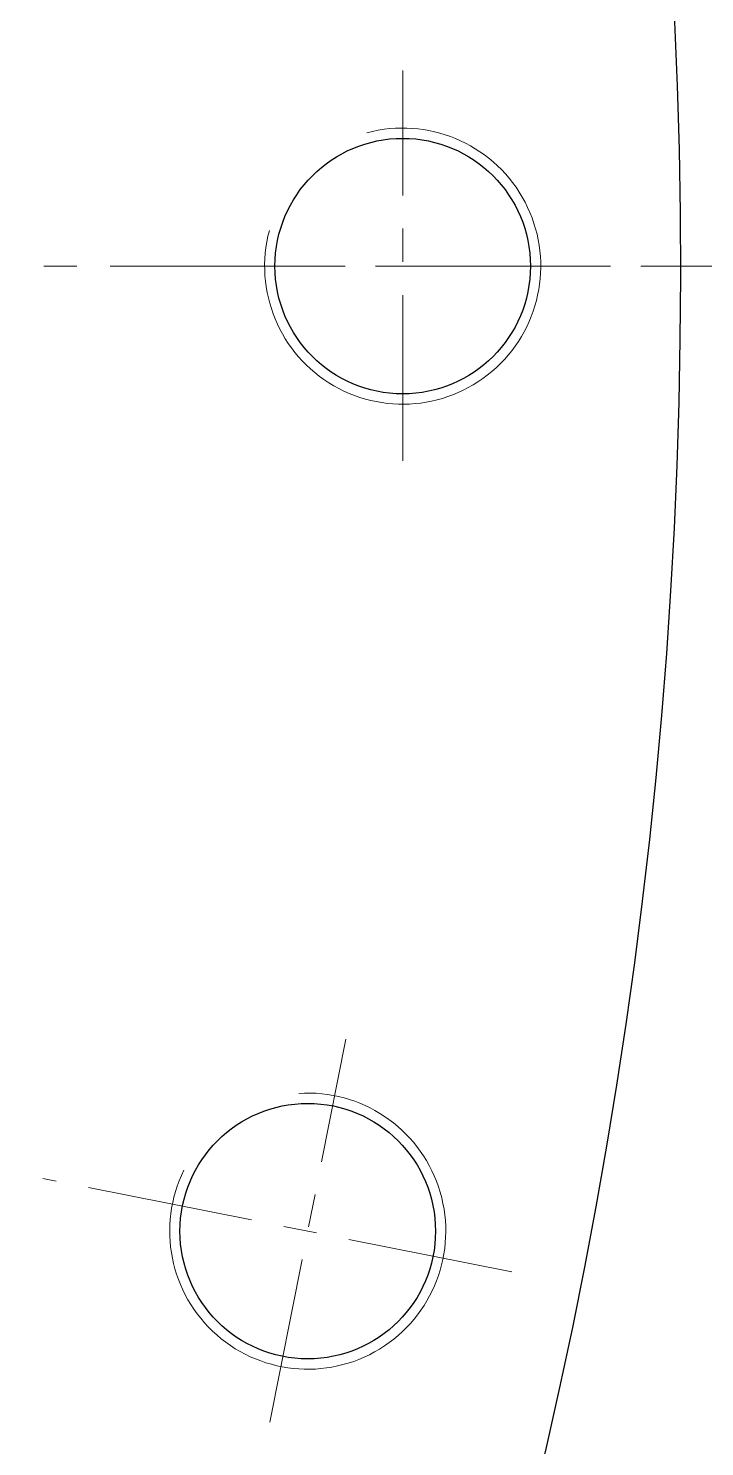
# Model space of a CAD drawing. Header units: millimetres. Extents: x -8339 to 1608, y -494 to 6634.
# Drawn here: x -6380.4 to -6321.2, y 52.9 to 176.9 of the extents above; entities that cross this region are included whole.
import ezdxf

# ---------------------------------------------------------------- set-up
doc = ezdxf.new("R2010")
doc.units = ezdxf.units.MM
doc.header["$LTSCALE"] = 38.720001
doc.linetypes.add('CENTER', pattern=[0.6, 0.375, -0.075, 0.075, -0.075])
doc.layers.add('中心线', color=7, linetype='CENTER', lineweight=18, true_color=0xcc0000)
doc.layers.add('细实线', color=7, linetype='Continuous', lineweight=18, true_color=0x002699)
doc.layers.add('粗实线', color=7, linetype='Continuous')

msp = doc.modelspace()

# ---------------------------------------------------------------- linework, layer by layer
at = {"layer": '中心线'}
for p, q in [((-6347.66, 139.09), (-6347.66, 173.26)), ((-6329.46, 156.14), (-6371.28, 156.14)), ((-6359.3, 54.99), (-6352.63, 88.5)), ((-6338.12, 68.16), (-6379.15, 76.32))]:
    msp.add_line(p, q, dxfattribs=at)
at = {"layer": '中心线', "lineweight": 18}
msp.add_line((-7279.32, 156.14), (-6247.94, 156.14), dxfattribs=at)
at = {"layer": '粗实线', "color": 7, "linetype": 'Continuous'}
for centre in [(-6347.66, 156.14), (-6355.97, 71.71)]:
    msp.add_circle(centre, 11.18, dxfattribs=at)
msp.add_arc((-6780.44, 156.14), 457.1, 278.1672, 261.8328, dxfattribs=at)
at = {"layer": '细实线', "color": 2, "linetype": 'Continuous'}
for centre, start, end in [((-6347.66, 156.14), 165, 105), ((-6355.97, 71.71), 153.75, 93.75)]:
    msp.add_arc(centre, 12.08, start, end, dxfattribs=at)

doc.saveas('drawing.dxf')
